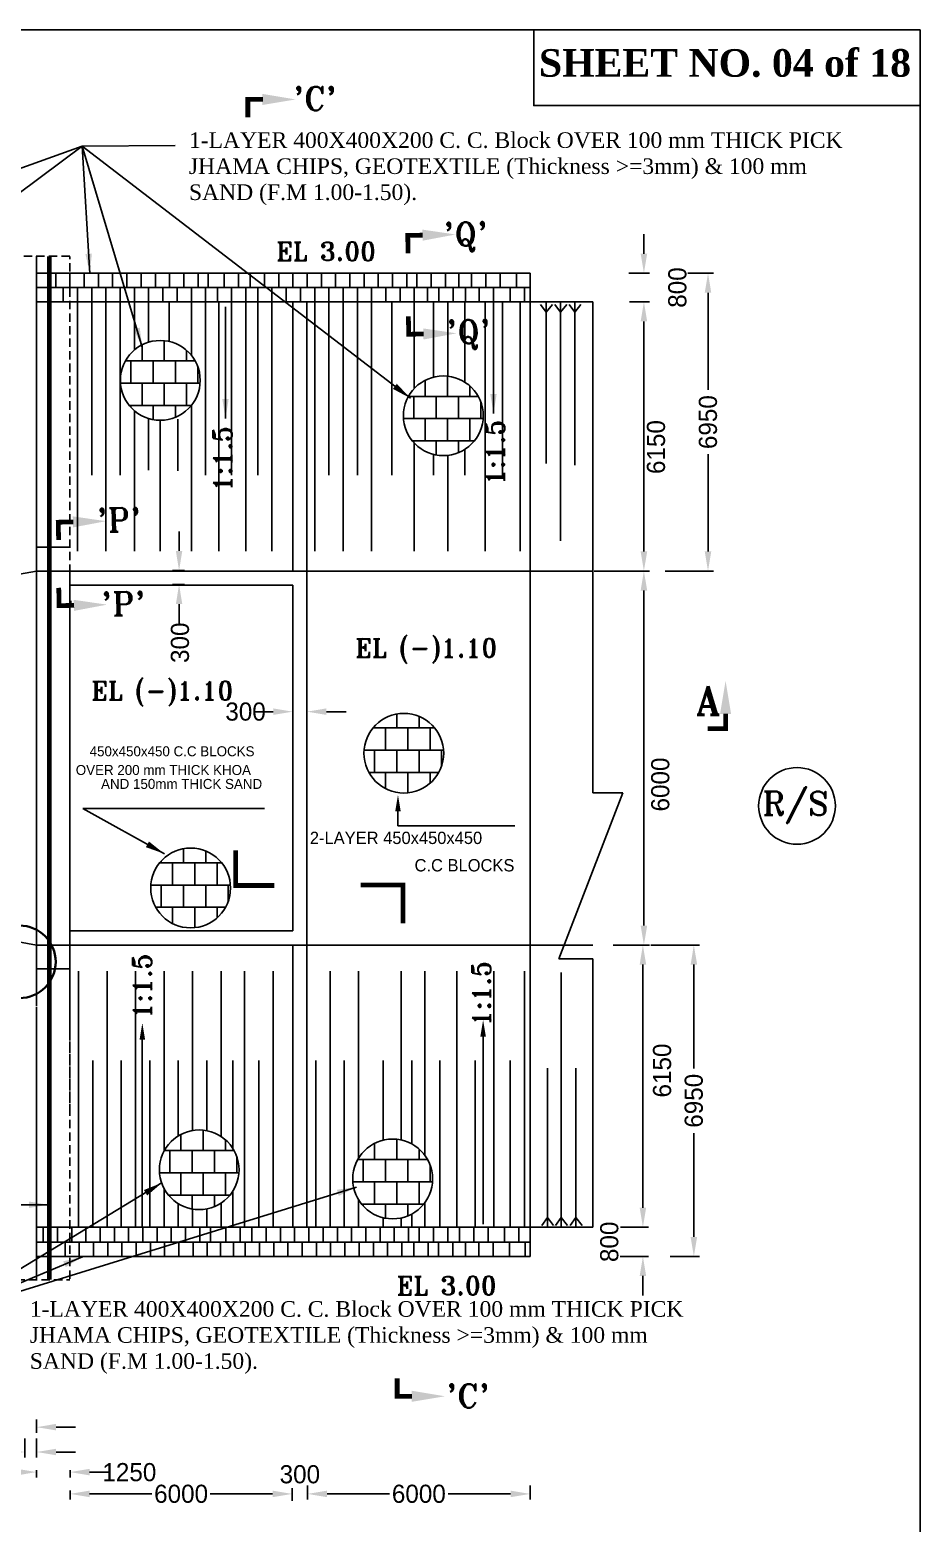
# Model space of a CAD drawing. Extents: x -1206532 to 786809, y -4288605 to 172932.
# Drawn here: x -786576 to -770624, y -4240871 to -4214099 of the extents above; entities that cross this region are included whole.
import ezdxf

# ---------------------------------------------------------------- set-up
doc = ezdxf.new("R2010")
doc.units = 0
doc.header["$LTSCALE"] = 300
doc.header["$MEASUREMENT"] = 0
doc.linetypes.add('DASHED', pattern=[0.75, 0.5, -0.25])
doc.layers.get('DEFPOINTS').update_dxf_attribs({"linetype": 'CONTINUOUS'})
doc.layers.add('LINE', color=7, linetype='CONTINUOUS')
doc.styles.add('BIG', font='ROMANT.SHX')
doc.styles.add('SMALL', font='ROMANS.SHX')
doc.dimstyles.new('3', dxfattribs={"dimtxt": 225, "dimasz": 350, "dimexe": 100, "dimexo": 25, "dimgap": 9, "dimtad": 0, "dimdec": 0, "dimzin": 0, "dimdsep": 46, "dimtxsty": 'Standard', "dimcen": 0, "dimclrd": 5, "dimclre": 6, "dimclrt": 1, "dimadec": 0, "dimazin": 0, "dimtfac": 1, "dimtdec": 0, "dimtofl": 0, "dimtmove": 2, "dimatfit": 3, "dimfxl": 1, "dimtolj": 1, "dimtzin": 0, "dimarcsym": 0})

# ---------------------------------------------------------------- blocks, each defined once
blk = doc.blocks.new('*D530')
at = {"layer": 'DEFPOINTS', "color": 0, "lineweight": 30}
for p in [(-775867, -4218462), (-775574, -4218462), (-775858, -4218976)]:
    blk.add_point(p, dxfattribs=at)
at = {"layer": 'LINE', "color": 0, "lineweight": -2}
for p, q in [((-775574, -4218112), (-775574, -4217762)), ((-775842, -4218462), (-775474, -4218462)), ((-775833, -4218976), (-775474, -4218976)), ((-775574, -4219326), (-775574, -4219676))]:
    blk.add_line(p, q, dxfattribs=at)
at = {"layer": 'LINE', "color": 0, "lineweight": 30}
for points in [[(-775632, -4218112), (-775515, -4218112), (-775574, -4218462)], [(-775632, -4219326), (-775515, -4219326), (-775574, -4218976)]]:
    blk.add_solid(points, dxfattribs=at)
at = {"layer": 'LINE', "color": 0, "insert": (-774973, -4218719), "char_height": 325, "attachment_point": 5, "rotation": 90}
blk.add_mtext('\\A1;800', dxfattribs=at)
blk = doc.blocks.new('*D531')
at = {"layer": 'DEFPOINTS', "color": 0, "lineweight": 30}
for p in [(-775858, -4218976), (-775969, -4223801), (-775574, -4223801)]:
    blk.add_point(p, dxfattribs=at)
at = {"layer": 'LINE', "color": 0, "lineweight": -2}
for p, q in [((-775833, -4218976), (-775474, -4218976)), ((-775574, -4219326), (-775574, -4223451)), ((-775944, -4223801), (-775474, -4223801))]:
    blk.add_line(p, q, dxfattribs=at)
at = {"layer": 'LINE', "color": 0, "lineweight": 30}
for points in [[(-775632, -4219326), (-775515, -4219326), (-775574, -4218976)], [(-775632, -4223451), (-775515, -4223451), (-775574, -4223801)]]:
    blk.add_solid(points, dxfattribs=at)
at = {"layer": 'LINE', "color": 0, "insert": (-775356, -4221579), "char_height": 325, "attachment_point": 5, "rotation": 90}
blk.add_mtext('\\A1;6150', dxfattribs=at)
blk = doc.blocks.new('*D532')
at = {"layer": 'DEFPOINTS', "color": 0, "lineweight": 30}
for p in [(-775969, -4230507), (-775592, -4230507), (-776016, -4235566)]:
    blk.add_point(p, dxfattribs=at)
at = {"layer": 'LINE', "color": 0, "lineweight": -2}
for p, q in [((-775944, -4230507), (-775492, -4230507)), ((-775592, -4235216), (-775592, -4230857)), ((-775991, -4235566), (-775492, -4235566))]:
    blk.add_line(p, q, dxfattribs=at)
at = {"layer": 'LINE', "color": 0, "lineweight": 30}
for points in [[(-775650, -4230857), (-775533, -4230857), (-775592, -4230507)], [(-775650, -4235216), (-775533, -4235216), (-775592, -4235566)]]:
    blk.add_solid(points, dxfattribs=at)
at = {"layer": 'LINE', "color": 0, "insert": (-775247, -4232757), "char_height": 325, "attachment_point": 5, "rotation": 90}
blk.add_mtext('\\A1;6150', dxfattribs=at)
blk = doc.blocks.new('*D533')
at = {"layer": 'DEFPOINTS', "color": 0, "lineweight": 30}
for p in [(-775592, -4235566), (-775592, -4235566), (-776027, -4236090)]:
    blk.add_point(p, dxfattribs=at)
at = {"layer": 'LINE', "color": 0, "lineweight": -2}
for p, q in [((-775592, -4235216), (-775592, -4234866)), ((-775617, -4235566), (-775692, -4235566)), ((-776002, -4236090), (-775492, -4236090)), ((-775592, -4236440), (-775592, -4236790))]:
    blk.add_line(p, q, dxfattribs=at)
at = {"layer": 'LINE', "color": 0, "lineweight": 30}
for points in [[(-775650, -4235216), (-775533, -4235216), (-775592, -4235566)], [(-775650, -4236440), (-775533, -4236440), (-775592, -4236090)]]:
    blk.add_solid(points, dxfattribs=at)
at = {"layer": 'LINE', "color": 0, "insert": (-776193, -4235828), "char_height": 325, "attachment_point": 5, "rotation": 90}
blk.add_mtext('\\A1;800', dxfattribs=at)
blk = doc.blocks.new('*D535')
at = {"layer": 'DEFPOINTS', "color": 0, "lineweight": 30}
for p in [(-776490, -4223801), (-775574, -4223801), (-776151, -4230507)]:
    blk.add_point(p, dxfattribs=at)
at = {"layer": 'LINE', "color": 0, "lineweight": -2}
for p, q in [((-776465, -4223801), (-775474, -4223801)), ((-775574, -4230157), (-775574, -4224151)), ((-776126, -4230507), (-775474, -4230507))]:
    blk.add_line(p, q, dxfattribs=at)
at = {"layer": 'LINE', "color": 0, "lineweight": 30}
for points in [[(-775632, -4224151), (-775515, -4224151), (-775574, -4223801)], [(-775632, -4230157), (-775515, -4230157), (-775574, -4230507)]]:
    blk.add_solid(points, dxfattribs=at)
at = {"layer": 'LINE', "color": 0, "insert": (-775279, -4227629), "char_height": 325, "attachment_point": 5, "rotation": 90}
blk.add_mtext('\\A1;6000', dxfattribs=at)
blk = doc.blocks.new('*D522')
at = {"layer": 'DEFPOINTS', "color": 0, "lineweight": 30}
for p in [(-775472, -4230507), (-775128, -4236090), (-774679, -4236090)]:
    blk.add_point(p, dxfattribs=at)
at = {"layer": 'LINE', "color": 0, "lineweight": -2}
for p, q in [((-775447, -4230507), (-774579, -4230507)), ((-774679, -4230857), (-774679, -4232721)), ((-774679, -4235740), (-774679, -4233877)), ((-775103, -4236090), (-774579, -4236090))]:
    blk.add_line(p, q, dxfattribs=at)
at = {"layer": 'LINE', "color": 0, "lineweight": 30}
for points in [[(-774737, -4230857), (-774620, -4230857), (-774679, -4230507)], [(-774737, -4235740), (-774620, -4235740), (-774679, -4236090)]]:
    blk.add_solid(points, dxfattribs=at)
at = {"layer": 'LINE', "color": 0, "insert": (-774679, -4233299), "char_height": 325, "attachment_point": 5, "rotation": 90}
blk.add_mtext('\\A1;6950', dxfattribs=at)
blk = doc.blocks.new('*D524')
at = {"layer": 'DEFPOINTS', "color": 0, "lineweight": 30}
for p in [(-774810, -4218462), (-775218, -4223801), (-774425, -4223801)]:
    blk.add_point(p, dxfattribs=at)
at = {"layer": 'LINE', "color": 0, "lineweight": -2}
for p, q in [((-774785, -4218462), (-774325, -4218462)), ((-774425, -4218812), (-774425, -4220554)), ((-774425, -4223451), (-774425, -4221709)), ((-775193, -4223801), (-774325, -4223801))]:
    blk.add_line(p, q, dxfattribs=at)
at = {"layer": 'LINE', "color": 0, "lineweight": 30}
for points in [[(-774484, -4218812), (-774367, -4218812), (-774425, -4218462)], [(-774484, -4223451), (-774367, -4223451), (-774425, -4223801)]]:
    blk.add_solid(points, dxfattribs=at)
at = {"layer": 'LINE', "color": 0, "insert": (-774425, -4221132), "char_height": 325, "attachment_point": 5, "rotation": 90}
blk.add_mtext('\\A1;6950', dxfattribs=at)
blk = doc.blocks.new('*D545')
at = {"layer": 'DEFPOINTS', "color": 0, "lineweight": 30}
for p in [(-786669, -4239331), (-786457, -4239331), (-786669, -4239596)]:
    blk.add_point(p, dxfattribs=at)
at = {"layer": 'LINE', "color": 0, "lineweight": -2}
for p, q in [((-786669, -4239356), (-786669, -4239696)), ((-786457, -4239356), (-786457, -4239696)), ((-787019, -4239596), (-787369, -4239596)), ((-786107, -4239596), (-785757, -4239596))]:
    blk.add_line(p, q, dxfattribs=at)
at = {"layer": 'LINE', "color": 0, "lineweight": 30}
for points in [[(-787019, -4239538), (-787019, -4239654), (-786669, -4239596)], [(-786107, -4239538), (-786107, -4239654), (-786457, -4239596)]]:
    blk.add_solid(points, dxfattribs=at)
at = {"layer": 'LINE', "color": 0, "insert": (-787576, -4239618), "char_height": 325, "attachment_point": 5}
blk.add_mtext('\\A1;300', dxfattribs=at)
blk = doc.blocks.new('*D546')
at = {"layer": 'DEFPOINTS', "color": 0, "lineweight": 30}
for p in [(-786457, -4239897), (-785857, -4239897), (-786457, -4239956)]:
    blk.add_point(p, dxfattribs=at)
at = {"layer": 'LINE', "color": 0, "lineweight": -2}
for p, q in [((-786807, -4239956), (-787157, -4239956)), ((-786457, -4239922), (-786457, -4240056)), ((-785857, -4239922), (-785857, -4240056)), ((-785507, -4239956), (-785157, -4239956))]:
    blk.add_line(p, q, dxfattribs=at)
at = {"layer": 'LINE', "color": 0, "lineweight": 30}
for points in [[(-786807, -4239898), (-786807, -4240015), (-786457, -4239956)], [(-785507, -4239898), (-785507, -4240015), (-785857, -4239956)]]:
    blk.add_solid(points, dxfattribs=at)
at = {"layer": 'LINE', "color": 0, "insert": (-784794, -4239959), "char_height": 325, "attachment_point": 5}
blk.add_mtext('\\A1;1250', dxfattribs=at)
blk = doc.blocks.new('*D547')
at = {"layer": 'DEFPOINTS', "color": 0, "lineweight": 30}
for p in [(-785857, -4240259), (-785857, -4240347), (-781877, -4240259)]:
    blk.add_point(p, dxfattribs=at)
at = {"layer": 'LINE', "color": 0, "lineweight": -2}
for p, q in [((-785857, -4240284), (-785857, -4240447)), ((-785507, -4240347), (-784391, -4240347)), ((-782227, -4240347), (-783344, -4240347)), ((-781877, -4240284), (-781877, -4240447))]:
    blk.add_line(p, q, dxfattribs=at)
at = {"layer": 'LINE', "color": 0, "lineweight": 30}
for points in [[(-785507, -4240289), (-785507, -4240406), (-785857, -4240347)], [(-782227, -4240289), (-782227, -4240406), (-781877, -4240347)]]:
    blk.add_solid(points, dxfattribs=at)
at = {"layer": 'LINE', "color": 0, "insert": (-783867, -4240347), "char_height": 325, "attachment_point": 5}
blk.add_mtext('\\A1;6000', dxfattribs=at)
blk = doc.blocks.new('*D548')
at = {"layer": 'DEFPOINTS', "color": 0, "lineweight": 30}
for p in [(-784047, -4223790), (-784047, -4224045), (-783903, -4224045)]:
    blk.add_point(p, dxfattribs=at)
at = {"layer": 'LINE', "color": 0, "lineweight": -2}
for p, q in [((-783903, -4223440), (-783903, -4223090)), ((-784022, -4223790), (-783803, -4223790)), ((-784022, -4224045), (-783803, -4224045)), ((-783903, -4224395), (-783903, -4224745))]:
    blk.add_line(p, q, dxfattribs=at)
at = {"layer": 'LINE', "color": 0, "lineweight": 30}
for points in [[(-783961, -4223440), (-783845, -4223440), (-783903, -4223790)], [(-783961, -4224395), (-783845, -4224395), (-783903, -4224045)]]:
    blk.add_solid(points, dxfattribs=at)
at = {"layer": 'LINE', "color": 0, "insert": (-783886, -4225087), "char_height": 325, "attachment_point": 5, "rotation": 90}
blk.add_mtext('\\A1;300', dxfattribs=at)
blk = doc.blocks.new('*D549')
at = {"layer": 'DEFPOINTS', "color": 0, "lineweight": 30}
for p in [(-781867, -4226367), (-781612, -4226323), (-781612, -4226367)]:
    blk.add_point(p, dxfattribs=at)
at = {"layer": 'LINE', "color": 0, "lineweight": -2}
for p, q in [((-781867, -4226342), (-781867, -4226223)), ((-781612, -4226342), (-781612, -4226223)), ((-782217, -4226323), (-782567, -4226323)), ((-781262, -4226323), (-780912, -4226323))]:
    blk.add_line(p, q, dxfattribs=at)
at = {"layer": 'LINE', "color": 0, "lineweight": 30}
for points in [[(-782217, -4226264), (-782217, -4226381), (-781867, -4226323)], [(-781262, -4226264), (-781262, -4226381), (-781612, -4226323)]]:
    blk.add_solid(points, dxfattribs=at)
at = {"layer": 'LINE', "color": 0, "insert": (-782712, -4226323), "char_height": 325, "attachment_point": 5}
blk.add_mtext('\\A1;300', dxfattribs=at)
blk = doc.blocks.new('*D553')
at = {"layer": 'DEFPOINTS', "color": 0, "lineweight": 30}
for p in [(-781877, -4240347), (-781601, -4240436), (-781877, -4240497)]:
    blk.add_point(p, dxfattribs=at)
at = {"layer": 'LINE', "color": 0, "lineweight": -2}
for p, q in [((-782227, -4240347), (-782577, -4240347)), ((-781877, -4240472), (-781877, -4240247)), ((-781601, -4240411), (-781601, -4240247)), ((-781251, -4240347), (-780901, -4240347))]:
    blk.add_line(p, q, dxfattribs=at)
at = {"layer": 'LINE', "color": 0, "lineweight": 30}
for points in [[(-782227, -4240289), (-782227, -4240406), (-781877, -4240347)], [(-781251, -4240289), (-781251, -4240406), (-781601, -4240347)]]:
    blk.add_solid(points, dxfattribs=at)
at = {"layer": 'LINE', "color": 0, "insert": (-781739, -4239997), "char_height": 325, "attachment_point": 5}
blk.add_mtext('\\A1;300', dxfattribs=at)
blk = doc.blocks.new('*D554')
at = {"layer": 'DEFPOINTS', "color": 0, "lineweight": 30}
for p in [(-781601, -4240171), (-777612, -4240171), (-781601, -4240347)]:
    blk.add_point(p, dxfattribs=at)
at = {"layer": 'LINE', "color": 0, "lineweight": -2}
for p, q in [((-781601, -4240196), (-781601, -4240447)), ((-781251, -4240347), (-780130, -4240347)), ((-777962, -4240347), (-779083, -4240347)), ((-777612, -4240196), (-777612, -4240447))]:
    blk.add_line(p, q, dxfattribs=at)
at = {"layer": 'LINE', "color": 0, "lineweight": 30}
for points in [[(-781251, -4240289), (-781251, -4240406), (-781601, -4240347)], [(-777962, -4240289), (-777962, -4240406), (-777612, -4240347)]]:
    blk.add_solid(points, dxfattribs=at)
at = {"layer": 'LINE', "color": 0, "insert": (-779607, -4240347), "char_height": 325, "attachment_point": 5}
blk.add_mtext('\\A1;6000', dxfattribs=at)
blk = doc.blocks.new('*D555')
at = {"layer": 'DEFPOINTS', "color": 0, "lineweight": 30}
for p in [(-786759, -4238989), (-786457, -4238989), (-786759, -4239151)]:
    blk.add_point(p, dxfattribs=at)
at = {"layer": 'LINE', "color": 0, "lineweight": -2}
for p, q in [((-786759, -4239014), (-786759, -4239251)), ((-786457, -4239014), (-786457, -4239251)), ((-787109, -4239151), (-787459, -4239151)), ((-786107, -4239151), (-785757, -4239151))]:
    blk.add_line(p, q, dxfattribs=at)
at = {"layer": 'LINE', "color": 0, "lineweight": 30}
for points in [[(-787109, -4239092), (-787109, -4239209), (-786759, -4239151)], [(-786107, -4239092), (-786107, -4239209), (-786457, -4239151)]]:
    blk.add_solid(points, dxfattribs=at)
at = {"layer": 'LINE', "color": 0, "insert": (-787786, -4239174), "char_height": 325, "attachment_point": 5}
blk.add_mtext('\\A1;550', dxfattribs=at)

msp = doc.modelspace()

# ---------------------------------------------------------------- hatches: boundary and pattern name
at = {"layer": 'LINE'}
h = msp.add_hatch(dxfattribs=at)
h.set_pattern_fill('AR-B88', color=0, scale=50, style=0)
h.set_pattern_definition([(180, (-782567.64, -4454035), (0, -400), []), (270, (-782567.64, -4454034.99), (200, -400), [400, -400])])
edge = h.paths.add_edge_path()
edge.add_arc((-784239.77, -4220382.606), 714.762, 0, 360)
h = msp.add_hatch(dxfattribs=at)
h.set_pattern_fill('AR-B88', color=0, scale=50, style=0)
h.set_pattern_definition([(180, (-777496, -4454669.87), (0, -400), []), (270, (-777496.01, -4454669.87), (200, -400), [400, -400])])
edge = h.paths.add_edge_path()
edge.add_arc((-779168.138, -4221017.492), 714.762, 0, 360)
h = msp.add_hatch(dxfattribs=at)
h.set_pattern_fill('AR-B88', color=0, scale=50, style=0)
h.set_pattern_definition([(180, (-778203.92, -3993415.26), (0, 400), []), (90, (-778203.92, -3993415.26), (200, 400), [400, -400])])
edge = h.paths.add_edge_path()
edge.add_arc((-779876.05, -4227067.64), 714.762, 0, 360)
h = msp.add_hatch(dxfattribs=at)
h.set_pattern_fill('AR-B88', color=0, scale=50, style=0)
h.set_pattern_definition([(180, (-782023.7, -3995830.93), (0, 400), []), (90, (-782023.7, -3995830.93), (200, 400), [400, -400])])
edge = h.paths.add_edge_path()
edge.add_arc((-783695.834, -4229483.31), 714.762, 0, 360)
h = msp.add_hatch(dxfattribs=at)
h.set_pattern_fill('AR-B88', color=0, scale=50, style=0)
h.set_pattern_definition([(180, (-781869.94, -4468188.84), (0, -400), []), (270, (-781869.94, -4468188.84), (200, -400), [400, -400])])
edge = h.paths.add_edge_path()
edge.add_arc((-783542.066, -4234536.461), 714.762, 0, 360)
h = msp.add_hatch(dxfattribs=at)
h.set_pattern_fill('AR-B88', color=0, scale=50, style=0)
h.set_pattern_definition([(180, (-778403.54, -4468353.4), (0, -400), []), (270, (-778403.54, -4468353.41), (200, -400), [400, -400])])
edge = h.paths.add_edge_path()
edge.add_arc((-780075.665, -4234701.031), 714.762, 0, 360)

# ---------------------------------------------------------------- linework, layer by layer
at = {"layer": 'LINE', "color": 0, "linetype": 'DASHED'}
for p, q in [((-785861.839, -4218158.725), (-788394.571, -4218158.725)), ((-785861.839, -4233508.441), (-785861.839, -4218160.436)), ((-785861.839, -4231616.941), (-785861.839, -4236507.929)), ((-788394.571, -4236507.929), (-785861.839, -4236507.929))]:
    msp.add_line(p, q, dxfattribs=at)
at = {"layer": 'LINE', "color": 0}
for p, q in [((-786456.839, -4225751.691), (-786456.839, -4218158.725)), ((-786456.839, -4218462.28), (-777611.839, -4218462.28)), ((-786456.839, -4218976.441), (-786456.839, -4218462.28)), ((-786113.458, -4218462.28), (-786113.458, -4218717.28)), ((-785858.458, -4218462.28), (-785858.458, -4218717.28)), ((-785603.458, -4218462.28), (-785603.458, -4218717.28)), ((-785348.458, -4218462.28), (-785348.458, -4218717.28)), ((-785093.458, -4218462.28), (-785093.458, -4218717.28)), ((-784838.458, -4218462.28), (-784838.458, -4218717.28)), ((-784583.458, -4218462.28), (-784583.458, -4218717.28)), ((-784328.458, -4218462.28), (-784328.458, -4218717.28)), ((-784073.458, -4218462.28), (-784073.458, -4218717.28)), ((-783818.458, -4218462.28), (-783818.458, -4218717.28)), ((-783563.458, -4218462.28), (-783563.458, -4218717.28)), ((-783383.339, -4218462.28), (-783383.339, -4218717.28)), ((-783095.958, -4218462.28), (-783095.958, -4218717.28)), ((-782840.958, -4218462.28), (-782840.958, -4218717.28)), ((-782628.458, -4218462.28), (-782628.458, -4218717.28)), ((-782373.458, -4218462.28), (-782373.458, -4218717.28)), ((-782118.458, -4218462.28), (-782118.458, -4218717.28)), ((-781863.458, -4218462.28), (-781863.458, -4218717.28)), ((-781608.458, -4218462.28), (-781608.458, -4218717.28)), ((-781353.458, -4218462.28), (-781353.458, -4218717.28)), ((-781098.458, -4218462.28), (-781098.458, -4218717.28)), ((-780843.458, -4218462.28), (-780843.458, -4218717.28)), ((-780588.458, -4218462.28), (-780588.458, -4218717.28)), ((-780333.458, -4218462.28), (-780333.458, -4218717.28)), ((-780078.458, -4218462.28), (-780078.458, -4218717.28)), ((-779823.458, -4218462.28), (-779823.458, -4218717.28)), ((-779639.906, -4218462.28), (-779639.906, -4218717.28)), ((-779384.906, -4218462.28), (-779384.906, -4218717.28)), ((-779129.906, -4218462.28), (-779129.906, -4218717.28)), ((-778889.285, -4218462.28), (-778889.285, -4218717.28)), ((-778662.406, -4218462.28), (-778662.406, -4218717.28)), ((-778407.406, -4218462.28), (-778407.406, -4218717.28)), ((-778152.406, -4218462.28), (-778152.406, -4218717.28)), ((-777854.906, -4218462.28), (-777854.906, -4218717.28)), ((-777613.458, -4218462.28), (-777611.839, -4218976.441)), ((-786456.839, -4218717.28), (-777611.839, -4218717.28)), ((-786233.283, -4218717.28), (-786233.283, -4218972.28)), ((-785978.283, -4218717.28), (-785978.283, -4218972.28)), ((-785723.283, -4218717.28), (-785723.283, -4218972.28)), ((-785468.283, -4218717.28), (-785468.283, -4218972.28)), ((-785213.283, -4218717.28), (-785213.283, -4218972.28)), ((-784958.283, -4218717.28), (-784958.283, -4218972.28)), ((-784703.283, -4218717.28), (-784703.283, -4218972.28)), ((-784448.283, -4218717.28), (-784448.283, -4218972.28)), ((-784193.283, -4218717.28), (-784193.283, -4218972.28)), ((-783938.283, -4218719.69), (-783938.283, -4218974.69)), ((-783683.283, -4218717.28), (-783683.283, -4218972.28)), ((-783428.283, -4218717.28), (-783428.283, -4218972.28)), ((-783214.838, -4218717.28), (-783214.838, -4218972.28)), ((-782960.783, -4218717.28), (-782960.783, -4218972.28)), ((-782705.783, -4218717.28), (-782705.783, -4218972.28)), ((-782493.283, -4218717.28), (-782493.283, -4218972.28)), ((-782238.283, -4218717.28), (-782238.283, -4218972.28)), ((-781983.283, -4218717.28), (-781983.283, -4218972.28)), ((-781728.283, -4218717.28), (-781728.283, -4218972.28)), ((-781473.283, -4218717.28), (-781473.283, -4218972.28)), ((-781218.283, -4218717.28), (-781218.283, -4218972.28)), ((-780963.283, -4218717.28), (-780963.283, -4218972.28)), ((-780708.283, -4218717.28), (-780708.283, -4218972.28)), ((-780453.283, -4218717.28), (-780453.283, -4218972.28)), ((-780198.283, -4218717.28), (-780198.283, -4218972.28)), ((-779943.283, -4218717.28), (-779943.283, -4218972.28)), ((-779688.283, -4218717.28), (-779688.283, -4218972.28)), ((-779449.373, -4218717.28), (-779449.373, -4218972.28)), ((-779246.394, -4218717.28), (-779246.394, -4218972.28)), ((-778991.394, -4218717.28), (-778991.394, -4218972.28)), ((-778769.283, -4218717.28), (-778769.283, -4218972.28)), ((-778523.894, -4218717.28), (-778523.894, -4218972.28)), ((-778268.894, -4218717.28), (-778268.894, -4218972.28)), ((-777971.394, -4218717.28), (-777971.394, -4218972.28)), ((-777716.394, -4218717.28), (-777716.394, -4218972.28)), ((-777611.839, -4218976.441), (-786456.839, -4218976.441)), ((-785723.283, -4218976.441), (-785723.283, -4223445.296)), ((-785468.283, -4218976.441), (-785468.283, -4222085.656)), ((-785213.283, -4218976.441), (-785213.283, -4223445.296)), ((-784958.283, -4218976.441), (-784958.283, -4222085.656)), ((-784703.283, -4218976.441), (-784703.283, -4219838.509)), ((-784448.283, -4218976.441), (-784448.283, -4219698.933)), ((-784078.538, -4218976.441), (-784078.538, -4219686.266)), ((-783683.283, -4218976.441), (-783683.283, -4219934.045)), ((-783428.283, -4218976.441), (-783428.283, -4222085.656)), ((-783189.001, -4218976.441), (-783189.001, -4223445.296)), ((-782960.783, -4218976.441), (-782960.783, -4222085.656)), ((-782705.783, -4218976.441), (-782705.783, -4223445.296)), ((-782493.283, -4218976.441), (-782493.283, -4222085.656)), ((-782238.283, -4218976.441), (-782238.283, -4223445.296)), ((-781866.839, -4223801.169), (-781866.839, -4218976.441)), ((-781611.839, -4227648.596), (-781611.839, -4218976.441)), ((-781473.283, -4218976.441), (-781473.283, -4223445.296)), ((-781218.283, -4218976.441), (-781218.283, -4222085.656)), ((-780963.283, -4218976.441), (-780963.283, -4223445.296)), ((-780708.283, -4218976.441), (-780708.283, -4222085.656)), ((-780453.283, -4218976.441), (-780453.283, -4223445.296)), ((-780092.937, -4218976.441), (-780092.937, -4222085.656)), ((-779688.283, -4218976.441), (-779688.283, -4220527.252)), ((-779344.061, -4218976.441), (-779344.061, -4220324.717)), ((-779089.061, -4218976.441), (-779089.061, -4220307.117)), ((-778782.798, -4218976.441), (-778782.798, -4220415.497)), ((-778416.742, -4218976.441), (-778416.742, -4223445.296)), ((-778109.987, -4218976.441), (-778109.987, -4220273.432)), ((-777790.205, -4218976.441), (-777790.205, -4220137.131)), ((-777611.839, -4218976.441), (-776489.619, -4218976.441)), ((-777611.839, -4229748.488), (-777611.839, -4218976.441)), ((-777322.458, -4219161.169), (-777424.934, -4219021.329)), ((-777322.458, -4218976.441), (-777322.458, -4221872.031)), ((-777322.458, -4219161.169), (-777212.585, -4219021.329)), ((-777067.458, -4219161.169), (-777169.934, -4219021.329)), ((-777067.458, -4219161.169), (-776957.585, -4219021.329)), ((-777066.258, -4218976.441), (-777066.258, -4223257.552)), ((-776812.458, -4219161.169), (-776914.934, -4219021.329)), ((-776812.458, -4218976.441), (-776812.458, -4221902.151)), ((-776812.458, -4219161.169), (-776702.585, -4219021.329)), ((-776489.619, -4227776.847), (-776489.619, -4218976.441)), ((-778782.798, -4220251.691), (-778782.798, -4220399.656)), ((-778109.987, -4220273.432), (-778109.987, -4222085.656)), ((-777790.205, -4220137.131), (-777790.205, -4223445.296)), ((-783683.283, -4220831.167), (-783683.283, -4222241.425)), ((-784703.283, -4220926.703), (-784703.283, -4222156.27)), ((-784448.283, -4221066.278), (-784448.283, -4221993.169)), ((-784239.77, -4221097.368), (-784239.77, -4223445.296)), ((-783925.077, -4221078.946), (-783925.077, -4222003.169)), ((-779688.283, -4221507.732), (-779688.283, -4223445.296)), ((-779344.061, -4221710.266), (-779344.061, -4222085.656)), ((-778782.798, -4221619.487), (-778782.798, -4222085.656)), ((-779089.061, -4221727.866), (-779089.061, -4223445.296)), ((-784703.283, -4222156.27), (-784703.283, -4223445.296)), ((-783683.283, -4222241.425), (-783683.283, -4223445.296)), ((-781611.839, -4224752.691), (-781611.839, -4222525.167)), ((-786456.839, -4223376.169), (-785861.839, -4223376.169)), ((-786456.839, -4223801.169), (-798167.914, -4225878.941)), ((-786456.839, -4223801.169), (-785861.839, -4223801.169)), ((-785861.839, -4223801.169), (-781611.839, -4223801.169)), ((-785861.839, -4232058.303), (-785861.839, -4223801.169)), ((-784510.457, -4223801.169), (-776489.619, -4223801.169)), ((-786456.516, -4227856.988), (-786456.516, -4223881.281)), ((-785861.839, -4224056.169), (-781866.839, -4224056.169)), ((-781866.839, -4227856.988), (-781866.839, -4224056.169)), ((-785843.54, -4224374.937), (-785844.404, -4224334.577)), ((-781611.839, -4224752.691), (-781611.839, -4225135.191)), ((-781611.839, -4227856.988), (-781611.839, -4225135.191)), ((-786456.516, -4231595.85), (-786456.516, -4227856.988)), ((-781867.484, -4230252.212), (-781866.839, -4227856.988)), ((-781611.839, -4230341.941), (-781611.839, -4227856.988)), ((-781611.839, -4235565.85), (-781611.839, -4227856.988)), ((-777611.839, -4236090.329), (-777611.839, -4227856.988)), ((-777097.854, -4230756.847), (-775948.854, -4227776.847)), ((-775948.854, -4227776.847), (-776489.619, -4227776.847)), ((-779981.132, -4228111.391), (-779981.132, -4228372.17)), ((-779981.132, -4228372.17), (-777885.355, -4228372.17)), ((-786456.839, -4230507.212), (-798167.914, -4228429.441)), ((-785862.484, -4230252.212), (-781867.484, -4230252.212)), ((-786457.484, -4230507.212), (-781612.484, -4230507.212)), ((-781867.162, -4232058.303), (-781867.042, -4230507.212)), ((-781612.484, -4230507.212), (-776490.265, -4230507.212)), ((-781611.839, -4230724.441), (-781611.839, -4230341.941)), ((-781866.839, -4235565.85), (-781866.839, -4230762.212)), ((-776489.619, -4230756.847), (-777097.854, -4230756.847)), ((-776489.619, -4235565.85), (-776489.619, -4230756.847)), ((-786457.484, -4230932.212), (-785862.484, -4230932.212)), ((-785702.843, -4235565.85), (-785702.843, -4230977.203)), ((-785192.843, -4235565.85), (-785192.843, -4230977.203)), ((-784682.843, -4235565.85), (-784682.843, -4230977.203)), ((-784172.843, -4234200.298), (-784172.843, -4230977.203)), ((-783662.843, -4233831.977), (-783662.843, -4230977.203)), ((-783149.107, -4233939.411), (-783149.107, -4230977.203)), ((-782727.843, -4235565.85), (-782727.843, -4230977.203)), ((-782217.843, -4235565.85), (-782217.843, -4230977.203)), ((-781197.843, -4235565.85), (-781197.843, -4230977.203)), ((-780687.843, -4234332.082), (-780687.843, -4230977.203)), ((-779922.843, -4234002.797), (-779922.843, -4230977.203)), ((-779498.264, -4234279.732), (-779498.264, -4230977.203)), ((-778926.821, -4235565.85), (-778926.821, -4230977.203)), ((-778265.764, -4235565.85), (-778265.764, -4230977.203)), ((-777712.843, -4235565.85), (-777712.843, -4230977.203)), ((-777054.018, -4235565.85), (-777054.018, -4231000.552)), ((-786456.839, -4231616.941), (-786456.839, -4236507.929)), ((-779922.843, -4234002.797), (-779922.843, -4231608.568)), ((-778455.103, -4232149.268), (-778455.103, -4235513.138)), ((-784561.669, -4232201.98), (-784561.669, -4235565.85)), ((-785447.843, -4235565.85), (-785447.843, -4232579.578)), ((-784937.843, -4235565.85), (-784937.843, -4232579.578)), ((-784427.843, -4235565.85), (-784427.843, -4232579.578)), ((-783917.843, -4233928.451), (-783917.843, -4232579.578)), ((-783407.843, -4233834.415), (-783407.843, -4232579.578)), ((-782940.343, -4234150.696), (-782940.343, -4232579.578)), ((-782472.843, -4235565.85), (-782472.843, -4232579.578)), ((-781452.843, -4235565.85), (-781452.843, -4232579.578)), ((-780942.843, -4235565.85), (-780942.843, -4232579.578)), ((-780244.211, -4234006.425), (-780244.211, -4232579.578)), ((-779730.884, -4234074.923), (-779730.884, -4232579.578)), ((-779229.209, -4235565.85), (-779229.209, -4232579.578)), ((-778596.585, -4235565.85), (-778596.585, -4232579.578)), ((-777968.264, -4235565.85), (-777968.264, -4232579.578)), ((-777302.018, -4235565.85), (-777302.018, -4232715.098)), ((-776792.018, -4235565.85), (-776792.018, -4232714.447)), ((-784172.843, -4235565.85), (-784172.843, -4234872.624)), ((-782940.343, -4235565.85), (-782940.343, -4234922.226)), ((-780687.843, -4235565.85), (-780687.843, -4235069.981)), ((-783917.843, -4235565.85), (-783917.843, -4235144.472)), ((-783917.843, -4235536.309), (-783917.843, -4235144.472)), ((-783662.843, -4235565.85), (-783662.843, -4235240.946)), ((-783407.843, -4235565.85), (-783407.843, -4235238.508)), ((-783149.107, -4235565.85), (-783149.107, -4235133.511)), ((-779730.884, -4235565.85), (-779730.884, -4235327.139)), ((-779498.264, -4235565.85), (-779498.264, -4235122.331)), ((-786456.839, -4235565.85), (-777611.839, -4235565.85)), ((-786456.839, -4235565.85), (-786456.839, -4236090.329)), ((-786337.014, -4235565.85), (-786337.014, -4235835.329)), ((-786082.014, -4235565.85), (-786082.014, -4235835.329)), ((-785827.014, -4235580.329), (-785827.014, -4235835.329)), ((-785572.014, -4235580.329), (-785572.014, -4235835.329)), ((-785317.014, -4235580.329), (-785317.014, -4235835.329)), ((-785062.014, -4235580.329), (-785062.014, -4235835.329)), ((-784807.014, -4235580.329), (-784807.014, -4235835.329)), ((-784552.014, -4235580.329), (-784552.014, -4235835.329)), ((-784297.014, -4235580.329), (-784297.014, -4235835.329)), ((-784042.014, -4235580.329), (-784042.014, -4235835.329)), ((-783787.014, -4235580.329), (-783787.014, -4235835.329)), ((-783662.843, -4235565.85), (-783662.843, -4235422.243)), ((-783532.014, -4235580.329), (-783532.014, -4235835.329)), ((-783338.967, -4235580.329), (-783338.967, -4235835.329)), ((-783064.514, -4235580.329), (-783064.514, -4235835.329)), ((-782809.514, -4235580.329), (-782809.514, -4235835.329)), ((-782597.014, -4235580.329), (-782597.014, -4235835.329)), ((-782342.014, -4235580.329), (-782342.014, -4235835.329)), ((-782087.014, -4235580.329), (-782087.014, -4235835.329)), ((-781832.014, -4235580.329), (-781832.014, -4235835.329)), ((-781577.014, -4235580.329), (-781577.014, -4235835.329)), ((-781322.014, -4235580.329), (-781322.014, -4235835.329)), ((-781067.014, -4235580.329), (-781067.014, -4235835.329)), ((-780812.014, -4235580.329), (-780812.014, -4235835.329)), ((-780557.014, -4235580.329), (-780557.014, -4235835.329)), ((-780302.014, -4235580.329), (-780302.014, -4235835.329)), ((-780244.211, -4235565.85), (-780244.211, -4235395.637)), ((-780047.014, -4235580.329), (-780047.014, -4235835.329)), ((-779922.843, -4235565.85), (-779922.843, -4235399.265)), ((-779922.843, -4235565.85), (-779922.843, -4235399.265)), ((-779792.014, -4235580.329), (-779792.014, -4235835.329)), ((-779599.317, -4235580.329), (-779599.317, -4235835.329)), ((-779344.317, -4235580.329), (-779344.317, -4235835.329)), ((-779089.317, -4235580.329), (-779089.317, -4235835.329)), ((-778876.021, -4235580.329), (-778876.021, -4235835.329)), ((-778621.817, -4235580.329), (-778621.817, -4235835.329)), ((-778366.817, -4235580.329), (-778366.817, -4235835.329)), ((-778069.317, -4235580.329), (-778069.317, -4235835.329)), ((-777814.317, -4235580.329), (-777814.317, -4235835.329)), ((-777611.839, -4235565.85), (-776489.619, -4235565.85)), ((-777611.839, -4236090.329), (-777611.839, -4235565.85)), ((-777302.018, -4235394.578), (-777404.494, -4235534.418)), ((-777302.018, -4235394.578), (-777192.145, -4235534.418)), ((-777054.018, -4235394.578), (-777156.494, -4235534.418)), ((-777054.018, -4235394.578), (-776944.145, -4235534.418)), ((-776792.018, -4235394.578), (-776894.494, -4235534.418)), ((-776792.018, -4235394.578), (-776682.145, -4235534.418)), ((-786456.839, -4235835.329), (-777611.839, -4235835.329)), ((-786201.839, -4235835.329), (-786201.839, -4236090.329)), ((-785946.839, -4235835.329), (-785946.839, -4236090.329)), ((-785691.839, -4235835.329), (-785691.839, -4236090.329)), ((-785436.839, -4235835.329), (-785436.839, -4236090.329)), ((-785181.839, -4235835.329), (-785181.839, -4236090.329)), ((-784926.839, -4235835.329), (-784926.839, -4236090.329)), ((-784671.839, -4235835.329), (-784671.839, -4236090.329)), ((-784416.839, -4235835.329), (-784416.839, -4236090.329)), ((-784161.839, -4235835.329), (-784161.839, -4236090.329)), ((-783906.839, -4235835.329), (-783906.839, -4236090.329)), ((-783651.839, -4235835.329), (-783651.839, -4236090.329)), ((-783396.839, -4235835.329), (-783396.839, -4236090.329)), ((-783161.291, -4235835.329), (-783161.291, -4236090.329)), ((-782929.339, -4235835.329), (-782929.339, -4236090.329)), ((-782716.839, -4235835.329), (-782716.839, -4236090.329)), ((-782461.839, -4235835.329), (-782461.839, -4236090.329)), ((-782206.839, -4235835.329), (-782206.839, -4236090.329)), ((-781951.839, -4235835.329), (-781951.839, -4236090.329)), ((-781696.839, -4235835.329), (-781696.839, -4236090.329)), ((-781441.839, -4235835.329), (-781441.839, -4236090.329)), ((-781186.839, -4235835.329), (-781186.839, -4236090.329)), ((-780931.839, -4235835.329), (-780931.839, -4236090.329)), ((-780676.839, -4235835.329), (-780676.839, -4236090.329)), ((-780421.839, -4235835.329), (-780421.839, -4236090.329)), ((-780166.839, -4235835.329), (-780166.839, -4236090.329)), ((-779911.839, -4235835.329), (-779911.839, -4236090.329)), ((-779695.954, -4235835.329), (-779695.954, -4236090.329)), ((-779440.954, -4235835.329), (-779440.954, -4236090.329)), ((-779255.378, -4235835.329), (-779255.378, -4236090.329)), ((-779000.378, -4235835.329), (-779000.378, -4236090.329)), ((-778770.674, -4235835.329), (-778770.674, -4236090.329)), ((-778532.878, -4235835.329), (-778532.878, -4236090.329)), ((-778277.878, -4235835.329), (-778277.878, -4236090.329)), ((-777980.378, -4235835.329), (-777980.378, -4236090.329)), ((-777701.839, -4235835.329), (-777701.839, -4236090.329)), ((-786456.839, -4236090.329), (-777611.839, -4236090.329))]:
    msp.add_line(p, q, dxfattribs=at)
for points in [[(-833203.952, -4258351.683), (-770624.481, -4258351.683), (-770624.481, -4214099.057), (-833203.952, -4214099.057)], [(-770624.481, -4214099.057), (-777548.422, -4214099.057), (-777548.422, -4215457.256), (-770624.481, -4215457.256)]]:
    msp.add_lwpolyline(points, close=True, dxfattribs=at)
at = {"layer": 'LINE', "color": 0, "const_width": 85}
for points in [[(-782672.873, -4215666.512), (-782672.873, -4215346.588), (-782533.049, -4215346.588)], [(-782671.254, -4215666.512), (-782671.254, -4215346.588), (-782531.429, -4215346.588)], [(-782533.049, -4215346.588), (-782403.212, -4215346.588)], [(-782531.429, -4215346.588), (-782401.592, -4215346.588)], [(-779799.341, -4218104.586), (-779805.727, -4217784.726), (-779665.93, -4217781.935)], [(-779665.93, -4217781.935), (-779536.119, -4217779.344)], [(-779794.427, -4219236.773), (-779788.042, -4219556.633), (-779648.245, -4219553.843)], [(-779649.138, -4219553.86), (-779519.327, -4219551.269)], [(-786061.481, -4223246.031), (-786068.329, -4222926.181), (-785928.537, -4222923.187)], [(-785929.429, -4222923.207), (-785799.622, -4222920.427)], [(-786059.16, -4224102.671), (-786052.311, -4224422.521), (-785912.519, -4224419.528)], [(-785913.412, -4224419.547), (-785783.604, -4224416.768)], [(-774430.307, -4226626.57), (-774110.383, -4226626.57), (-774110.383, -4226486.745)], [(-774110.383, -4226487.638), (-774110.383, -4226357.801)], [(-782886.868, -4228809.363), (-782886.868, -4229438.852), (-782198.302, -4229438.852)], [(-780647.899, -4229430.47), (-779891.498, -4229430.47), (-779891.498, -4230115.037)], [(-779995.763, -4238276.879), (-779995.763, -4238596.803), (-779855.939, -4238596.803)], [(-779856.831, -4238596.803), (-779726.994, -4238596.803)]]:
    msp.add_lwpolyline(points, dxfattribs=at)
at = {"layer": 'LINE', "color": 0, "linetype": 'DASHED', "const_width": 85}
msp.add_lwpolyline([(-786226.723, -4236507.929), (-786226.723, -4218158.725)], dxfattribs=at)
at = {"layer": 'LINE', "color": 0}
for centre, radius in [((-784239.77, -4220382.606), 714.762), ((-779168.138, -4221017.492), 714.762), ((-779876.05, -4227067.64), 714.762), ((-772830.347, -4228012.919), 687.184), ((-783695.834, -4229483.31), 714.762), ((-783542.066, -4234536.461), 714.762), ((-780075.665, -4234701.031), 714.762)]:
    msp.add_circle(centre, radius, dxfattribs=at)
at = {"layer": 'LINE', "color": 0, "lineweight": 30}
msp.add_circle((-786764.754, -4230808.379), 651, dxfattribs=at)
at = {"layer": 'LINE', "color": 0}
for points in [[(-782408.951, -4215247.422), (-782408.951, -4215445.755), (-781813.951, -4215346.588)], [(-782407.332, -4215247.422), (-782407.332, -4215445.755), (-781812.332, -4215346.588)], [(-779543.836, -4217680.311), (-779539.878, -4217878.605), (-778946.976, -4217767.583)], [(-779523.086, -4219650.531), (-779527.044, -4219452.237), (-778930.184, -4219539.508)], [(-785807.483, -4222821.406), (-785803.237, -4223019.694), (-785210.497, -4222907.813)], [(-785787.219, -4224516.035), (-785791.465, -4224317.747), (-785194.479, -4224404.154)], [(-774011.216, -4226363.54), (-774209.55, -4226363.54), (-774110.383, -4225768.54)], [(-779931.549, -4228111.391), (-780030.715, -4228111.391), (-779981.132, -4227813.891)], [(-778504.686, -4232149.268), (-778405.52, -4232149.268), (-778455.103, -4231851.768)], [(-784611.253, -4232201.98), (-784512.086, -4232201.98), (-784561.669, -4231904.48)], [(-779732.734, -4238695.969), (-779732.734, -4238497.636), (-779137.734, -4238596.803)]]:
    msp.add_solid(points, dxfattribs=at)

# ---------------------------------------------------------------- texts
at = {"layer": 'LINE', "color": 0, "style": 'BIG'}
for s, height, p in [("'C'", 425, (-781861.517, -4215542.595)), ("'C'", 425, (-781859.897, -4215542.595)), ('EL 3.00', 331.5, (-782164.516, -4218235.602)), ('EL (-)1.10', 331.5, (-780746.011, -4225346.272)), ('EL (-)1.10', 331.5, (-785476.424, -4226112.458)), ('A', 510, (-774640.599, -4226378.354)), ('R/S', 425, (-773448.66, -4228180.809)), ('EL 3.00', 331.5, (-780003.129, -4236778.551)), ("'C'", 425, (-779118.672, -4238801.99))]:
    msp.add_text(s, height=height, dxfattribs=at).set_placement(p)
for s, height, rotation, p in [("'Q'", 425, 1.1436449, (-779163.542, -4217979.987)), ("'Q'", 425, 1.1436449, (-779113.166, -4219730.712)), ('1:1.5', 331.5, 90, (-778073.526, -4222255.5)), ('1:1.5', 331.5, 90, (-782959.232, -4222369.942)), ("'P'", 425, 1.2266246, (-785377.042, -4223105.754)), ("'P'", 425, 1.2266246, (-785296.8, -4224608.536)), ('1:1.5', 331.5, 90, (-784397.499, -4231824.959)), ('1:1.5', 331.5, 90, (-778320.198, -4231959.48))]:
    msp.add_text(s, height=height, rotation=rotation, dxfattribs=at).set_placement(p)
at = {"layer": 'LINE', "color": 0}
for s, height, p in [('450x450x450 C.C BLOCKS', 179.01, (-785505.651, -4227122.329)), ('OVER 200 mm THICK KHOA', 179.01, (-785754.019, -4227458.267)), ('AND 150mm THICK SAND', 179.01, (-785300.552, -4227707.57)), ('2-LAYER 450x450x450', 221, (-781560.296, -4228695.767)), ('C.C BLOCKS', 221, (-779683.801, -4229187.203))]:
    msp.add_text(s, height=height, dxfattribs=at).set_placement(p)
at = {"layer": 'LINE', "color": 0, "insert": (-777455.146, -4214444.476), "char_height": 495, "width": 7008.2745, "attachment_point": 1, "style": 'SMALL'}
msp.add_mtext('{\\fTimes New Roman|b1|i0|c0|p18;SHEET NO. 04 of 18}', dxfattribs=at)
at = {"layer": 'LINE', "color": 0, "lineweight": 25, "char_height": 280, "width": 12040.38511, "attachment_point": 7}
for insert in [(-783726.292, -4217240.274), (-786577.847, -4238195.609)]:
    msp.add_mtext('{\\fTimes New Roman|b0|i0|c0|p18;1-LAYER 400X400X200 C. C. Block OVER 100 mm THICK PICK JHAMA CHIPS, GEOTEXTILE (Thickness >=3mm) & 100 mm SAND (F.M 1.00-1.50).}', dxfattribs=dict(at, insert=insert))

# ---------------------------------------------------------------- dimensions: what is measured, and where the dimension line sits
at = {"layer": 'LINE', "color": 0}
for base, p1, p2, angle, text, picture, middle in [((-775573.634, -4218462.28), (-775857.614, -4218976.441), (-775867.177, -4218462.28), 270, '800', '*D530', (-774972.634, -4218719.36)), ((-774425.469, -4223801.169), (-774810.134, -4218462.28), (-775218.313, -4223801.169), 270, '6950', '*D524', (-774425.469, -4221131.725)), ((-774678.676, -4236090.329), (-775471.521, -4230507.212), (-775127.616, -4236090.329), 270, '6950', '*D522', (-774678.676, -4233298.77)), ((-775591.639, -4235565.85), (-776027.016, -4236090.329), (-775591.639, -4235565.85), 270, '800', '*D533', (-776192.639, -4235828.089)), ((-781877.434, -4240347.42), (-781601.386, -4240435.685), (-781877.434, -4240496.716), 180, '300', '*D553', (-781739.41, -4239997.42)), ((-785856.944, -4240347.42), (-781877.434, -4240259.155), (-785856.944, -4240259.155), 180, '6000', '*D547', (-783867.189, -4240347.42)), ((-781601.386, -4240347.42), (-777611.839, -4240170.89), (-781601.386, -4240170.89), 180, '6000', '*D554', (-779606.612, -4240347.42))]:
    dim = msp.add_linear_dim(base=base, p1=p1, p2=p2, angle=angle, text=text, dimstyle='3', override={"dimtxt": 325, "dimclrd": 0, "dimclre": 0, "dimclrt": 0}, dxfattribs=at)
    dim.commit()
    dim.dimension.update_dxf_attribs({"geometry": picture, "text_midpoint": middle})
for base, p1, p2, angle, text, picture, middle in [((-775573.634, -4223801.169), (-775857.614, -4218976.441), (-775969.126, -4223801.169), 270, '6150', '*D531', (-775356.49, -4221579.253)), ((-783903.077, -4224045.397), (-784047.298, -4223790.397), (-784047.298, -4224045.397), 270, '300', '*D548', (-783886.092, -4225086.952)), ((-775573.634, -4223801.169), (-776151.428, -4230507.212), (-776489.619, -4223801.169), 90, '6000', '*D535', (-775278.854, -4227629.387)), ((-781611.839, -4226322.605), (-781866.839, -4226366.899), (-781611.839, -4226366.899), 180, '300', '*D549', (-782712.117, -4226322.605)), ((-775591.639, -4230507.212), (-776016.066, -4235565.85), (-775969.449, -4230507.212), 270, '6150', '*D532', (-775246.854, -4232756.578)), ((-786758.528, -4239150.708), (-786456.839, -4238989.437), (-786758.528, -4238989.437), 180, '550', '*D555', (-787786.206, -4239173.708)), ((-786669.339, -4239596.119), (-786456.839, -4239331.324), (-786669.339, -4239331.324), 180, '300', '*D545', (-787575.662, -4239618.446)), ((-786456.839, -4239956.251), (-785856.944, -4239897.408), (-786456.839, -4239897.408), 180, '1250', '*D546', (-784794.376, -4239959.005))]:
    dim = msp.add_linear_dim(base=base, p1=p1, p2=p2, angle=angle, text=text, dimstyle='3', override={"dimtxt": 325, "dimclrd": 0, "dimclre": 0, "dimclrt": 0}, dxfattribs=at)
    dim.commit()
    dim.dimension.update_dxf_attribs({"geometry": picture, "text_midpoint": middle, "dimtype": 160})

# ---------------------------------------------------------------- leaders
for points in [[(-797604.1, -4220508.745), (-785638.771, -4216181.716)], [(-790106.24, -4219508.008), (-785638.771, -4216181.716), (-783972.931, -4216172.328)], [(-784562.861, -4219789.854), (-785638.771, -4216181.716)], [(-779759.197, -4220703.113), (-785638.771, -4216181.716)], [(-785502.086, -4218464.938), (-785638.771, -4216181.716)], [(-778269.264, -4220976.628), (-778269.264, -4218976.441)], [(-783071.513, -4221066.516), (-783071.513, -4219066.328)], [(-784164.768, -4228871.662), (-785625.692, -4228059.27), (-782369.92, -4228059.27)], [(-784204.281, -4234766.845), (-788092.024, -4237127.662)], [(-780723.779, -4234845.699), (-788092.024, -4237127.662)], [(-786242.395, -4235162.734), (-787109.073, -4235162.734), (-787109.073, -4234914.018)], [(-785634.455, -4236094.029), (-788092.024, -4237127.662)]]:
    msp.add_leader(points, dimstyle='3', override={"dimtxt": 325, "dimclrd": 0, "dimclre": 0, "dimclrt": 0}, dxfattribs=at)

doc.saveas('drawing.dxf')
